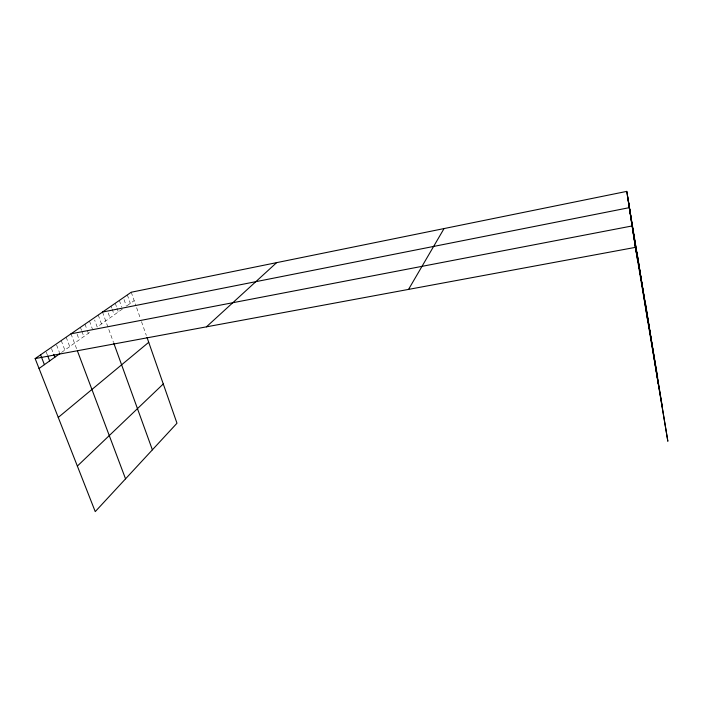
<?xml version="1.0" encoding="UTF-8"?>
<svg xmlns="http://www.w3.org/2000/svg" width="703" height="703" viewBox="0 0 703 703"><rect width="100%" height="100%" fill="white"/><g stroke="black" fill="none" stroke-linecap="round" stroke-linejoin="round"><path stroke-width="0.53" stroke-dasharray="3.52 2.64" d="M61.539 352.44L91.03 331.403M122.392 309.03L97.19 327.009L94.633 320.014M127.164 305.62L134.168 300.629M46.257 352.141L47.391 355.068M51.468 348.539L53.331 353.363M56.583 344.997L59.518 352.66M61.231 340.568L64.852 350.076M66.161 337.168L69.729 346.597M70.994 333.828L77.084 350.032M77.128 334.259L79.211 339.83M80.406 327.334L81.548 330.401M81.926 331.421L83.824 336.535M84.984 324.171L86.856 329.241M87.234 330.261L88.358 333.301M89.483 321.06L92.445 329.118M98.244 315.014L101.487 323.942M102.506 312.062L113.394 342.133M108.236 312.993L109.993 317.87M111.074 306.148L111.768 308.09M112.111 309.056L114.202 314.874M115.248 303.274L116.619 307.114M116.962 308.081L118.332 311.93M119.343 300.436L121.716 307.123M124.044 299.548L126.382 306.183M127.34 294.917L130.31 303.38M131.233 292.228L135.925 305.656M136.619 307.668L140.459 318.644M141.496 321.623L146.329 335.454"/><path stroke-width="1.05" d="M408.548 289.399L444.059 228.563M77.356 466.071L163.272 383.979M206.427 326.842L276.648 262.632M58.261 417.433L148.72 342.308M39.043 368.486L59.878 353.618M147.015 337.414L176.98 423.232L95.239 511.617L35.15 358.583L131.233 292.228L626.777 191.383L667.85 441.273L634.914 244.082M102.506 312.062L629.29 207.657L657.657 377.458M70.994 333.828L632.12 225.953M35.15 358.583L635.424 247.359L626.777 191.383M40.572 354.839L44.403 364.664M47.769 356.043L49.658 360.911M53.7 354.33L54.816 357.229M77.453 351.008L125.547 478.848M113.728 343.055L152.375 449.832M627.463 195.794L630.732 216.093M631.268 220.443L662.384 407.028M633.008 231.718L636.496 253.308M645.486 303.406L658.289 384.075M637.015 252.702L647.99 322.528M628.5 201.699L637.542 260.057"/></g></svg>
